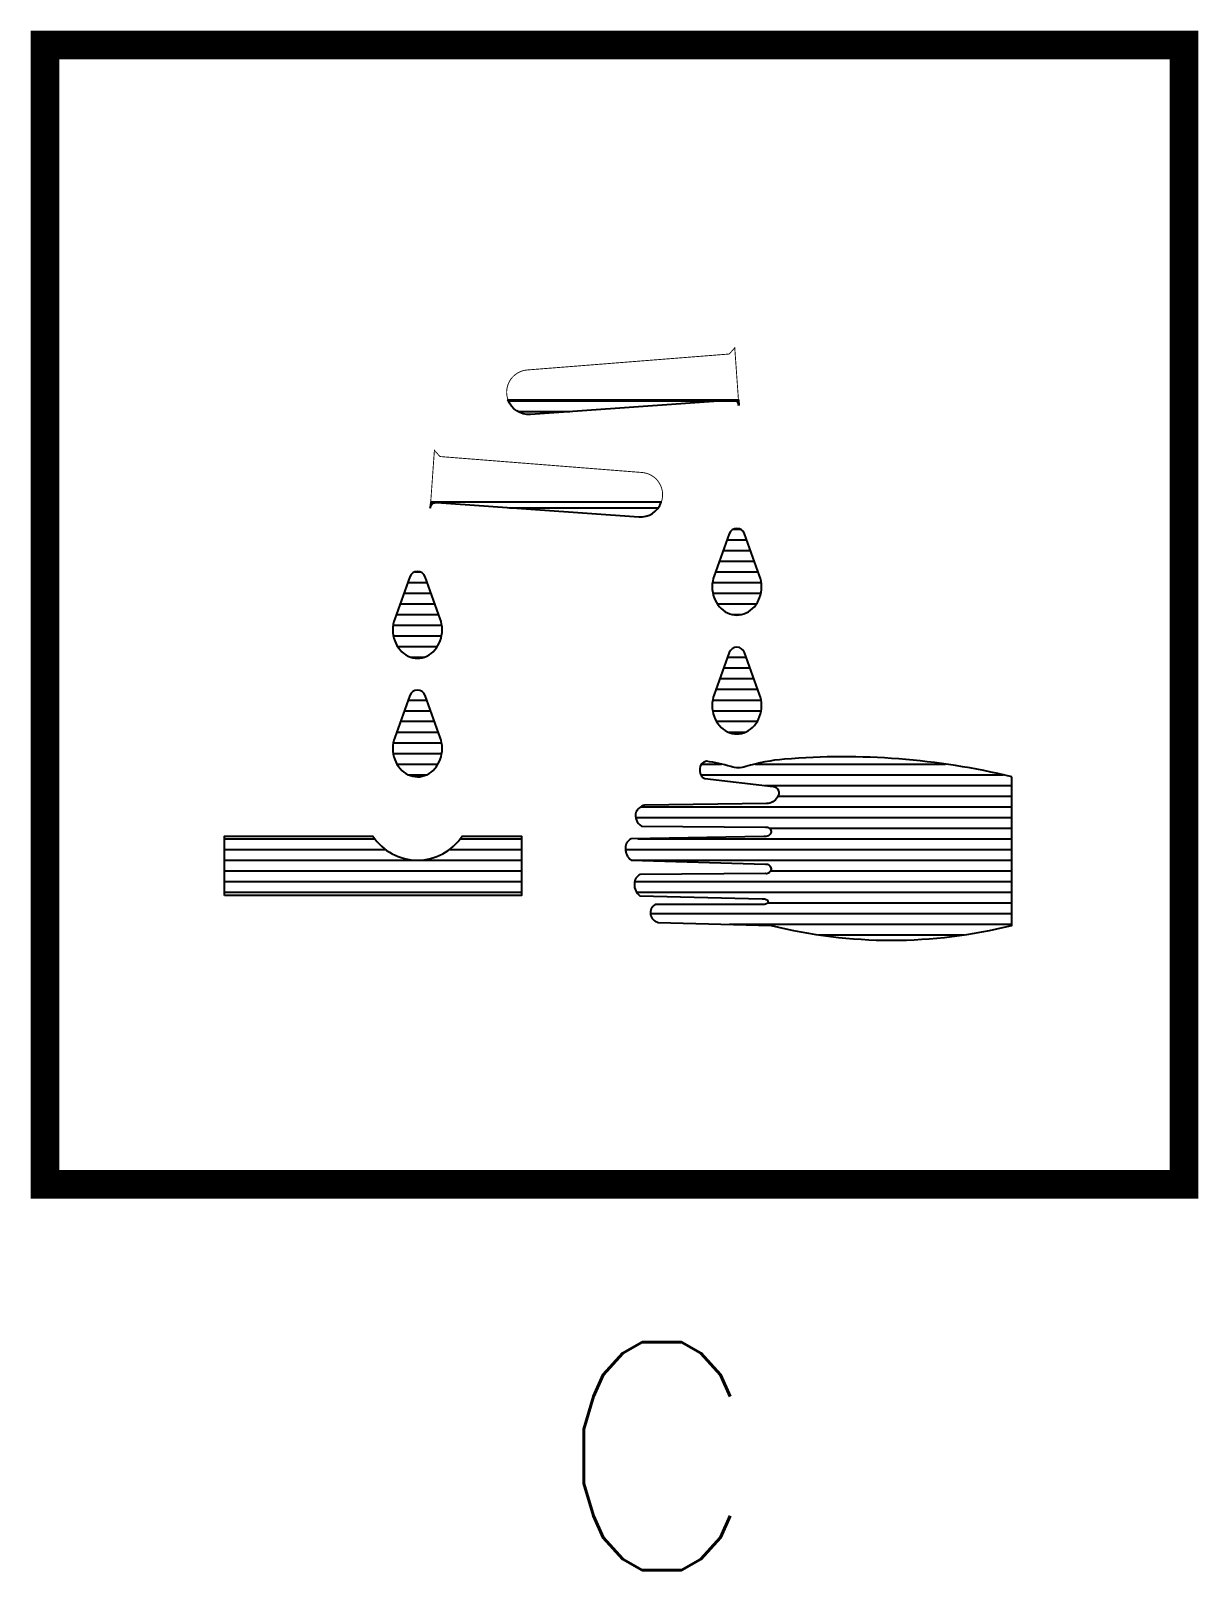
# Model space of a CAD drawing. Extents: x -5.1 to 5.1, y -8.4 to 5.1.
import ezdxf

# ---------------------------------------------------------------- set-up
doc = ezdxf.new("R2010")
doc.units = 0
doc.layers.add('TXT', color=7, linetype='CONTINUOUS')
doc.layers.add('VEILIG', color=7, linetype='CONTINUOUS')
doc.styles.get("Standard").update_dxf_attribs({"font": 'txt.shx'})

msp = doc.modelspace()

# ---------------------------------------------------------------- linework, layer by layer
at = {"layer": 'VEILIG', "color": 0}
for p, q in [((-0.936, 1.877), (0.917, 1.877)), ((-0.853, 1.783), (-0.396, 1.783)), ((0.917, 1.877), (1.064, 1.877)), ((1.064, 1.877), (1.085, 1.877)), ((-0.926, 0.94), (0.381, 0.94)), ((1.041, 0.752), (1.099, 0.752)), ((0.95, 0.565), (1.189, 0.565)), ((0.984, 0.658), (1.156, 0.658)), ((0.916, 0.471), (1.223, 0.471)), ((-1.819, 0.283), (-1.65, 0.283)), ((-1.755, 0.377), (-1.714, 0.377)), ((0.856, 0.283), (1.284, 0.283)), ((0.883, 0.377), (1.257, 0.377)), ((-1.853, 0.19), (-1.616, 0.19)), ((0.859, 0.19), (1.28, 0.19)), ((-1.921, 0.002), (-1.549, 0.002)), ((-1.887, 0.096), (-1.582, 0.096)), ((0.897, 0.096), (1.242, 0.096)), ((1.027, 0.002), (1.112, 0.002)), ((-1.948, -0.092), (-1.521, -0.092)), ((-1.946, -0.185), (-1.523, -0.185)), ((-1.909, -0.279), (-1.56, -0.279)), ((-1.789, -0.373), (-1.68, -0.373)), ((0.988, -0.373), (1.151, -0.373)), ((0.954, -0.467), (1.185, -0.467)), ((0.887, -0.654), (1.253, -0.654)), ((0.921, -0.56), (1.219, -0.56)), ((-1.816, -0.748), (-1.653, -0.748)), ((0.858, -0.748), (1.282, -0.748)), ((-1.883, -0.935), (-1.586, -0.935)), ((-1.85, -0.842), (-1.62, -0.842)), ((0.857, -0.842), (1.283, -0.842)), ((0.89, -0.935), (1.25, -0.935)), ((-1.917, -1.029), (-1.552, -1.029)), ((0.991, -1.029), (1.148, -1.029)), ((-1.947, -1.123), (-1.523, -1.123)), ((-1.948, -1.217), (-1.522, -1.217)), ((-1.915, -1.31), (-1.554, -1.31)), ((0.757, -1.31), (0.934, -1.31)), ((1.23, -1.31), (2.902, -1.31)), ((-1.815, -1.404), (-1.655, -1.404)), ((0.751, -1.404), (3.407, -1.404)), ((1.317, -1.498), (3.483, -1.498)), ((1.432, -1.592), (3.483, -1.592)), ((0.225, -1.685), (3.483, -1.685)), ((0.181, -1.779), (3.483, -1.779)), ((1.355, -1.873), (3.483, -1.873)), ((-3.43, -1.967), (-2.11, -1.967)), ((-1.36, -1.967), (-0.822, -1.967)), ((0.201, -1.967), (3.483, -1.967)), ((-3.43, -2.06), (-2.015, -2.06)), ((-3.43, -2.154), (-0.822, -2.154)), ((-1.454, -2.06), (-0.822, -2.06)), ((0.091, -2.06), (3.483, -2.06)), ((0.141, -2.154), (3.483, -2.154)), ((-3.43, -2.248), (-0.822, -2.248)), ((1.366, -2.248), (3.483, -2.248)), ((-3.43, -2.342), (-0.822, -2.342)), ((0.171, -2.342), (3.483, -2.342)), ((-3.43, -2.435), (-0.822, -2.435)), ((0.189, -2.435), (3.483, -2.435)), ((1.338, -2.529), (3.483, -2.529)), ((0.311, -2.623), (3.483, -2.623)), ((1.004, -2.717), (3.483, -2.717)), ((1.792, -2.81), (3.061, -2.81))]:
    msp.add_line(p, q, dxfattribs=at)
at = {"layer": 'VEILIG', "color": 0, "const_width": 0.25}
msp.add_lwpolyline([(-5.005, -4.999), (4.995, -4.999), (4.995, 5.001), (-5.005, 5.001)], close=True, dxfattribs=at)
at = {"layer": 'VEILIG', "color": 0, "const_width": 0.00783}
for points in [[(1.051, 2.344), (1.087, 1.837, 0.414214), (1.032, 1.885), (-0.742, 1.759, -1), (-0.77, 2.149), (1.003, 2.289)], [(-1.586, 1.444), (-1.622, 0.937, -0.414214), (-1.566, 0.985), (0.208, 0.859, 1), (0.236, 1.249), (-1.537, 1.389)]]:
    msp.add_lwpolyline(points, format="xyb", close=True, dxfattribs=at)
at = {"layer": 'VEILIG', "color": 0}
for points in [[(1.087, 1.837, 0.414214), (1.032, 1.885), (-0.742, 1.759, -0.337579), (-0.941, 1.888), (1.084, 1.888)], [(-1.622, 0.937, -0.414214), (-1.566, 0.985), (0.208, 0.859, 0.337579), (0.406, 0.988), (-1.618, 0.988)], [(0.87, 0.149, 0.09274), (0.917, 0.07, 0.103007), (0.988, 0.016, 0.111664), (1.07, -0.003, 0.111664), (1.151, 0.016, 0.103007), (1.223, 0.07, 0.09274), (1.269, 0.149, 0.086591), (1.286, 0.246, 0.086591), (1.269, 0.343), (1.137, 0.711, 0.702867), (1.003, 0.711), (0.87, 0.343, 0.086591), (0.853, 0.246, 0.086591)], [(-1.518, -0.132, 0.086591), (-1.535, -0.035), (-1.668, 0.333, 0.702867), (-1.802, 0.333), (-1.934, -0.035, 0.086591), (-1.951, -0.132, 0.086591), (-1.934, -0.229, 0.09274), (-1.888, -0.308, 0.103007), (-1.816, -0.363, 0.111664), (-1.735, -0.381, 0.111664), (-1.653, -0.363, 0.103007), (-1.582, -0.308, 0.09274), (-1.535, -0.229, 0.086591)], [(1.223, -0.973, 0.09274), (1.269, -0.894, 0.086591), (1.286, -0.797, 0.086591), (1.269, -0.7), (1.137, -0.332, 0.702867), (1.003, -0.332), (0.87, -0.7, 0.086591), (0.853, -0.797, 0.086591), (0.87, -0.894, 0.09274), (0.917, -0.973, 0.103007), (0.988, -1.028, 0.111664), (1.07, -1.046, 0.111664), (1.151, -1.028, 0.103007)], [(-1.934, -1.27, 0.09274), (-1.888, -1.349, 0.103007), (-1.816, -1.404, 0.111664), (-1.735, -1.422, 0.111664), (-1.653, -1.404, 0.103007), (-1.582, -1.349, 0.09274), (-1.535, -1.27, 0.086591), (-1.518, -1.173, 0.086591), (-1.535, -1.076), (-1.668, -0.708, 0.702867), (-1.802, -0.708), (-1.934, -1.076, 0.086591), (-1.951, -1.173, 0.086591)], [(3.483, -1.422, 0.080083), (1.487, -1.268, 0.053619), (1.148, -1.333, -0.149664), (1.018, -1.333, 0.039426), (0.803, -1.286, 0.396853), (0.744, -1.353, -0.018776), (0.744, -1.372, 0.33322), (0.788, -1.437), (1.387, -1.506, -0.603728), (1.426, -1.601, -0.260554), (1.331, -1.657), (0.259, -1.67, 0.197132), (0.184, -1.731), (0.183, -1.734, 0.321585), (0.231, -1.855), (1.32, -1.864, -0.458647), (1.37, -1.903), (1.37, -1.907, -0.39213), (1.307, -1.946), (0.142, -1.968, 0.313555), (0.091, -2.046), (0.091, -2.05, 0.251719), (0.142, -2.154), (1.32, -2.19, -0.458258), (1.37, -2.229), (1.37, -2.233, -0.457614), (1.32, -2.272), (0.22, -2.281, 0.312849), (0.17, -2.359), (0.17, -2.364, 0.248934), (0.219, -2.468), (1.291, -2.492, -0.051099), (1.313, -2.494, -0.064948), (1.328, -2.499, -0.104203), (1.34, -2.509, -0.174705), (1.344, -2.518, -0.174705), (1.34, -2.526, -0.104203), (1.328, -2.536, -0.064948), (1.313, -2.542, -0.051099), (1.291, -2.544), (0.352, -2.544, 0.683307), (0.378, -2.7), (1.37, -2.726, 0.12388), (3.483, -2.726)], [(-3.43, -2.465), (-3.43, -1.944), (-2.126, -1.944, 0.535184), (-1.343, -1.944), (-0.822, -1.944), (-0.822, -2.465)]]:
    msp.add_lwpolyline(points, format="xyb", close=True, dxfattribs=at)

# ---------------------------------------------------------------- texts
at = {"layer": 'TXT', "color": 0}
msp.add_text('C', height=2, dxfattribs=at).set_placement((-0.532, -8.386))

doc.saveas('drawing.dxf')
